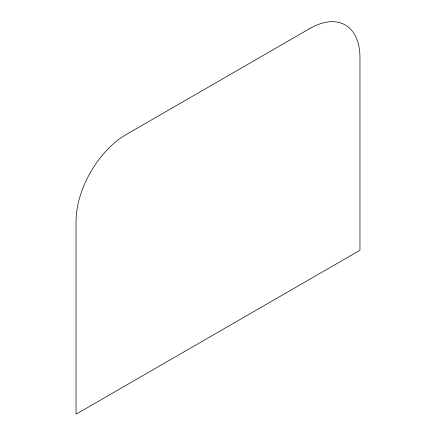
<?xml version="1.0" encoding="UTF-8"?>
<svg xmlns="http://www.w3.org/2000/svg" width="436" height="436" viewBox="0 0 436 436"><rect width="100%" height="100%" fill="white"/><g stroke="black" fill="none" stroke-linecap="round" stroke-linejoin="round"><path stroke-width="0.65" d="M309.854 28.514L126.146 134.577A70.855 40.908 -60 0 0 76.044 221.357L76.044 414.2L359.956 250.286L359.956 57.438A70.855 40.908 -60 0 0 309.854 28.514"/></g></svg>
